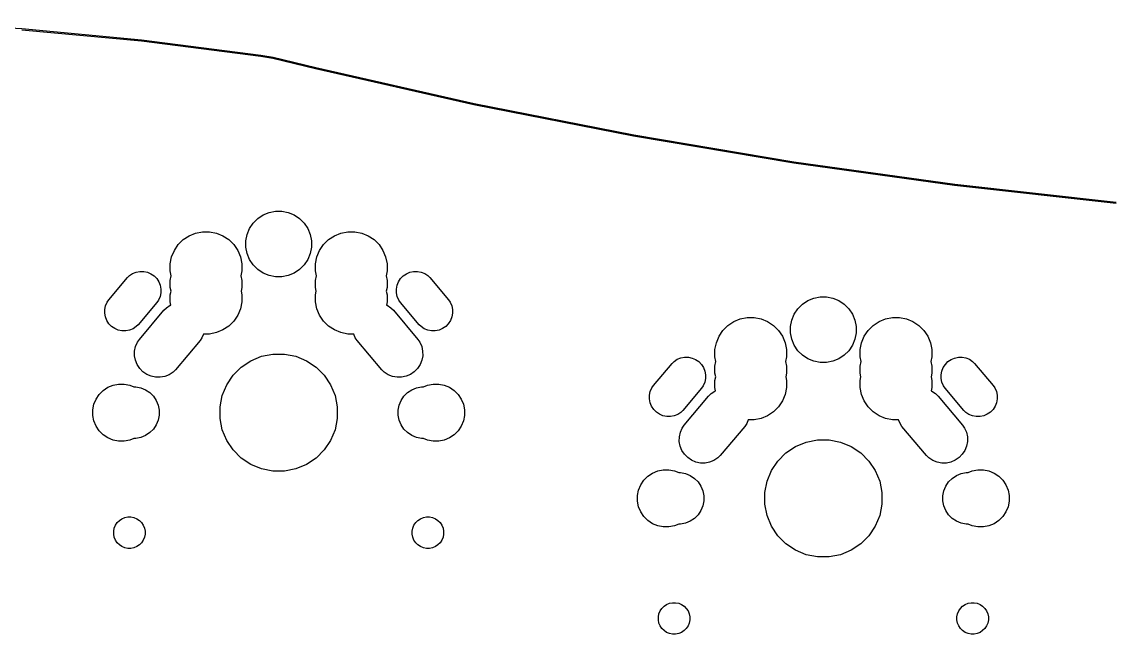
# Model space of a CAD drawing. Extents: x 38 to 192, y -155 to -33.
# Drawn here: x 115.22 to 153.42, y -54.7 to -33.28 of the extents above; entities that cross this region are included whole.
import ezdxf

# ---------------------------------------------------------------- set-up
doc = ezdxf.new("R2010")
doc.units = 0
doc.layers.add('BLACK', color=7, linetype='CONTINUOUS')

msp = doc.modelspace()

# ---------------------------------------------------------------- linework, layer by layer
at = {"layer": 'BLACK', "linetype": 'CONTINUOUS'}
for p, q in [((111.022, -33.2795), (115.22, -33.5153)), ((119.403, -33.9545), (115.217, -33.5652)), ((115.22, -33.5153), (115.221, -33.5153)), ((115.221, -33.5153), (115.221, -33.5153)), ((115.221, -33.5153), (115.221, -33.5153)), ((115.221, -33.5153), (119.408, -33.9048)), ((123.572, -34.497), (119.403, -33.9545)), ((119.408, -33.9048), (119.409, -33.9049)), ((119.409, -33.9049), (119.409, -33.9049)), ((119.409, -33.9049), (119.409, -33.9049)), ((119.409, -33.9049), (123.579, -34.4475)), ((124, -34.5615), (123.572, -34.497)), ((123.579, -34.4475), (123.579, -34.4475)), ((123.579, -34.4475), (123.58, -34.4476)), ((123.58, -34.4476), (124.009, -34.5122)), ((125.487, -34.9259), (124, -34.5615)), ((124.009, -34.5122), (124.009, -34.5123)), ((124.009, -34.5123), (124.009, -34.5123)), ((124.009, -34.5123), (124.009, -34.5123)), ((124.009, -34.5123), (124.009, -34.5124)), ((124.009, -34.5124), (124.009, -34.5124)), ((124.009, -34.5124), (124.009, -34.5124)), ((124.009, -34.5124), (124.01, -34.5125)), ((124.01, -34.5125), (124.01, -34.5125)), ((124.01, -34.5125), (124.01, -34.5125)), ((124.01, -34.5125), (124.011, -34.5127)), ((124.011, -34.5127), (125.499, -34.8773)), ((125.487, -34.926), (125.487, -34.9259)), ((125.488, -34.926), (125.487, -34.926)), ((125.487, -34.926), (125.487, -34.926)), ((131.031, -36.1805), (125.488, -34.926)), ((125.499, -34.8773), (131.041, -36.1317)), ((131.031, -36.1806), (131.031, -36.1805)), ((131.031, -36.1805), (131.031, -36.1805)), ((131.031, -36.1807), (131.031, -36.1806)), ((136.607, -37.2799), (131.031, -36.1807)), ((131.041, -36.1317), (136.616, -37.2308)), ((136.608, -37.28), (136.607, -37.2799)), ((136.607, -37.2799), (136.607, -37.2799)), ((136.607, -37.2799), (136.607, -37.2799)), ((142.212, -38.2231), (136.608, -37.28)), ((136.616, -37.2308), (142.22, -38.1737)), ((142.22, -38.1737), (147.848, -38.9599)), ((142.212, -38.2232), (142.212, -38.2231)), ((142.212, -38.2231), (142.212, -38.2231)), ((142.213, -38.2232), (142.212, -38.2232)), ((147.841, -39.0095), (142.213, -38.2232)), ((147.848, -38.9599), (153.495, -39.5886)), ((147.842, -39.0095), (147.841, -39.0095)), ((147.841, -39.0095), (147.841, -39.0095)), ((153.49, -39.6383), (147.842, -39.0095)), ((147.842, -39.0095), (147.842, -39.0095)), ((123.467, -40.1567), (123.655, -40.0309)), ((123.655, -40.0309), (123.865, -39.9442)), ((123.865, -39.9442), (124.087, -39.9)), ((124.087, -39.9), (124.313, -39.9)), ((124.313, -39.9), (124.535, -39.9442)), ((124.535, -39.9442), (124.745, -40.0309)), ((124.745, -40.0309), (124.933, -40.1567)), ((123.181, -40.5053), (123.307, -40.3169)), ((123.307, -40.3169), (123.467, -40.1567)), ((124.933, -40.1567), (125.093, -40.3169)), ((125.093, -40.3169), (125.219, -40.5053)), ((120.863, -40.8991), (121.068, -40.7623)), ((121.068, -40.7623), (121.295, -40.668)), ((121.295, -40.668), (121.537, -40.62)), ((121.537, -40.62), (121.783, -40.62)), ((121.783, -40.62), (122.025, -40.668)), ((122.025, -40.668), (122.252, -40.7623)), ((122.252, -40.7623), (122.457, -40.8991)), ((123.05, -40.9367), (123.094, -40.7146)), ((123.094, -40.7146), (123.181, -40.5053)), ((125.219, -40.5053), (125.306, -40.7146)), ((125.306, -40.7146), (125.35, -40.9367)), ((125.943, -40.8991), (126.148, -40.7623)), ((126.148, -40.7623), (126.375, -40.668)), ((126.375, -40.668), (126.617, -40.62)), ((126.617, -40.62), (126.863, -40.62)), ((126.863, -40.62), (127.105, -40.668)), ((127.105, -40.668), (127.332, -40.7623)), ((127.332, -40.7623), (127.537, -40.8991)), ((120.552, -41.2779), (120.689, -41.0732)), ((120.689, -41.0732), (120.863, -40.8991)), ((122.457, -40.8991), (122.631, -41.0732)), ((122.631, -41.0732), (122.768, -41.2779)), ((123.05, -41.1633), (123.05, -40.9367)), ((123.094, -41.3854), (123.05, -41.1633)), ((125.35, -41.1633), (125.306, -41.3854)), ((125.35, -40.9367), (125.35, -41.1633)), ((125.632, -41.2779), (125.769, -41.0732)), ((125.769, -41.0732), (125.943, -40.8991)), ((127.537, -40.8991), (127.711, -41.0732)), ((127.711, -41.0732), (127.848, -41.2779)), ((120.41, -41.7469), (120.458, -41.5054)), ((120.458, -41.5054), (120.552, -41.2779)), ((122.768, -41.2779), (122.862, -41.5054)), ((122.862, -41.5054), (122.91, -41.7469)), ((123.181, -41.5947), (123.094, -41.3854)), ((123.307, -41.7831), (123.181, -41.5947)), ((125.219, -41.5947), (125.093, -41.7831)), ((125.306, -41.3854), (125.219, -41.5947)), ((125.49, -41.7469), (125.538, -41.5054)), ((125.538, -41.5054), (125.632, -41.2779)), ((127.848, -41.2779), (127.942, -41.5054)), ((127.942, -41.5054), (127.99, -41.7469)), ((119.216, -42.035), (119.346, -42.0104)), ((119.346, -42.0104), (119.479, -42.0119)), ((119.479, -42.0119), (119.609, -42.0393)), ((120.41, -41.9931), (120.41, -41.7469)), ((120.443, -42.16), (120.41, -41.9931)), ((122.91, -41.9931), (122.877, -42.16)), ((122.91, -41.7469), (122.91, -41.9931)), ((123.467, -41.9433), (123.307, -41.7831)), ((123.655, -42.0691), (123.467, -41.9433)), ((124.933, -41.9433), (124.745, -42.0691)), ((125.093, -41.7831), (124.933, -41.9433)), ((125.49, -41.9931), (125.49, -41.7469)), ((125.523, -42.16), (125.49, -41.9931)), ((127.99, -41.9931), (127.957, -42.16)), ((127.99, -41.7469), (127.99, -41.9931)), ((128.791, -42.0393), (128.921, -42.0119)), ((128.921, -42.0119), (129.054, -42.0104)), ((129.054, -42.0104), (129.184, -42.035)), ((118.256, -43.0054), (118.91, -42.2268)), ((118.91, -42.2268), (118.981, -42.1572)), ((118.981, -42.1572), (119.092, -42.0845)), ((119.092, -42.0845), (119.216, -42.035)), ((119.609, -42.0393), (119.732, -42.0915)), ((119.732, -42.0915), (119.841, -42.1665)), ((119.841, -42.1665), (119.934, -42.2616)), ((119.934, -42.2616), (120.007, -42.3729)), ((120.007, -42.3729), (120.056, -42.4963)), ((120.41, -42.3269), (120.443, -42.16)), ((120.41, -42.5731), (120.41, -42.3269)), ((122.877, -42.16), (122.91, -42.3269)), ((122.91, -42.3269), (122.91, -42.5731)), ((123.865, -42.1558), (123.655, -42.0691)), ((124.087, -42.2), (123.865, -42.1558)), ((124.313, -42.2), (124.087, -42.2)), ((124.535, -42.1558), (124.313, -42.2)), ((124.745, -42.0691), (124.535, -42.1558)), ((125.49, -42.3269), (125.523, -42.16)), ((125.49, -42.5731), (125.49, -42.3269)), ((127.957, -42.16), (127.99, -42.3269)), ((127.99, -42.3269), (127.99, -42.5731)), ((128.344, -42.4963), (128.393, -42.3729)), ((128.393, -42.3729), (128.466, -42.2616)), ((128.466, -42.2616), (128.559, -42.1665)), ((128.559, -42.1665), (128.668, -42.0915)), ((128.668, -42.0915), (128.791, -42.0393)), ((129.184, -42.035), (129.308, -42.0845)), ((129.308, -42.0845), (129.419, -42.1572)), ((129.419, -42.1572), (129.49, -42.2268)), ((129.49, -42.2268), (130.144, -43.0054)), ((120.08, -42.76), (120.052, -42.8901)), ((120.056, -42.4963), (120.081, -42.627)), ((120.081, -42.627), (120.08, -42.76)), ((120.435, -42.7), (120.41, -42.5731)), ((120.41, -42.8269), (120.435, -42.7)), ((122.91, -42.5731), (122.885, -42.7)), ((122.885, -42.7), (122.91, -42.8269)), ((125.515, -42.7), (125.49, -42.5731)), ((125.49, -42.8269), (125.515, -42.7)), ((127.99, -42.5731), (127.965, -42.7)), ((127.965, -42.7), (127.99, -42.8269)), ((128.319, -42.627), (128.344, -42.4963)), ((128.32, -42.76), (128.319, -42.627)), ((128.348, -42.8901), (128.32, -42.76)), ((118.148, -43.2099), (118.2, -43.0876)), ((118.2, -43.0876), (118.256, -43.0054)), ((119.944, -43.0946), (119.29, -43.8732)), ((120, -43.0124), (119.944, -43.0946)), ((120.052, -42.8901), (120, -43.0124)), ((120.41, -43.0731), (120.41, -42.8269)), ((120.433, -43.1864), (120.41, -43.0731)), ((122.91, -43.0731), (122.862, -43.3146)), ((122.91, -42.8269), (122.91, -43.0731)), ((125.49, -43.0731), (125.49, -42.8269)), ((125.538, -43.3146), (125.49, -43.0731)), ((127.99, -43.0731), (127.967, -43.1864)), ((127.99, -42.8269), (127.99, -43.0731)), ((128.4, -43.0124), (128.348, -42.8901)), ((128.456, -43.0946), (128.4, -43.0124)), ((129.11, -43.8732), (128.456, -43.0946)), ((130.144, -43.0054), (130.2, -43.0876)), ((130.2, -43.0876), (130.252, -43.2099)), ((142.357, -43.3169), (142.517, -43.1567)), ((142.517, -43.1567), (142.705, -43.0309)), ((142.705, -43.0309), (142.915, -42.9442)), ((142.915, -42.9442), (143.137, -42.9)), ((143.137, -42.9), (143.363, -42.9)), ((143.363, -42.9), (143.585, -42.9442)), ((143.585, -42.9442), (143.795, -43.0309)), ((143.795, -43.0309), (143.983, -43.1567)), ((143.983, -43.1567), (144.143, -43.3169)), ((118.119, -43.473), (118.12, -43.34)), ((118.144, -43.6037), (118.119, -43.473)), ((118.12, -43.34), (118.148, -43.2099)), ((119.33, -44.3895), (120.186, -43.3699)), ((120.186, -43.3699), (120.273, -43.2847)), ((120.273, -43.2847), (120.409, -43.1959)), ((120.409, -43.1959), (120.433, -43.1864)), ((122.768, -43.5421), (122.631, -43.7468)), ((122.862, -43.3146), (122.768, -43.5421)), ((125.632, -43.5421), (125.538, -43.3146)), ((125.769, -43.7468), (125.632, -43.5421)), ((127.967, -43.1864), (127.991, -43.1959)), ((127.991, -43.1959), (128.127, -43.2847)), ((128.127, -43.2847), (128.214, -43.3699)), ((128.214, -43.3699), (129.07, -44.3895)), ((130.252, -43.2099), (130.28, -43.34)), ((130.281, -43.473), (130.256, -43.6037)), ((130.28, -43.34), (130.281, -43.473)), ((142.144, -43.7146), (142.231, -43.5053)), ((142.231, -43.5053), (142.357, -43.3169)), ((144.143, -43.3169), (144.269, -43.5053)), ((144.269, -43.5053), (144.356, -43.7146)), ((118.193, -43.7271), (118.144, -43.6037)), ((118.266, -43.8384), (118.193, -43.7271)), ((118.359, -43.9335), (118.266, -43.8384)), ((119.29, -43.8732), (119.219, -43.9428)), ((122.457, -43.9209), (122.252, -44.0577)), ((122.631, -43.7468), (122.457, -43.9209)), ((125.943, -43.9209), (125.769, -43.7468)), ((126.148, -44.0577), (125.943, -43.9209)), ((129.181, -43.9428), (129.11, -43.8732)), ((130.134, -43.8384), (130.041, -43.9335)), ((130.207, -43.7271), (130.134, -43.8384)), ((130.256, -43.6037), (130.207, -43.7271)), ((139.739, -44.0732), (139.913, -43.8991)), ((139.913, -43.8991), (140.118, -43.7623)), ((140.118, -43.7623), (140.345, -43.668)), ((140.345, -43.668), (140.587, -43.62)), ((140.587, -43.62), (140.833, -43.62)), ((140.833, -43.62), (141.075, -43.668)), ((141.075, -43.668), (141.302, -43.7623)), ((141.302, -43.7623), (141.507, -43.8991)), ((141.507, -43.8991), (141.681, -44.0732)), ((142.1, -43.9367), (142.144, -43.7146)), ((144.356, -43.7146), (144.4, -43.9367)), ((144.819, -44.0732), (144.993, -43.8991)), ((144.993, -43.8991), (145.198, -43.7623)), ((145.198, -43.7623), (145.425, -43.668)), ((145.425, -43.668), (145.667, -43.62)), ((145.667, -43.62), (145.913, -43.62)), ((145.913, -43.62), (146.155, -43.668)), ((146.155, -43.668), (146.382, -43.7623)), ((146.382, -43.7623), (146.587, -43.8991)), ((146.587, -43.8991), (146.761, -44.0732)), ((118.468, -44.0085), (118.359, -43.9335)), ((118.591, -44.0607), (118.468, -44.0085)), ((118.721, -44.0881), (118.591, -44.0607)), ((118.854, -44.0896), (118.721, -44.0881)), ((118.984, -44.065), (118.854, -44.0896)), ((119.108, -44.0155), (118.984, -44.065)), ((119.219, -43.9428), (119.108, -44.0155)), ((121.574, -44.2), (121.519, -44.33)), ((121.783, -44.2), (121.574, -44.2)), ((122.025, -44.152), (121.783, -44.2)), ((122.252, -44.0577), (122.025, -44.152)), ((126.375, -44.152), (126.148, -44.0577)), ((126.617, -44.2), (126.375, -44.152)), ((126.826, -44.2), (126.617, -44.2)), ((126.881, -44.33), (126.826, -44.2)), ((129.292, -44.0155), (129.181, -43.9428)), ((129.416, -44.065), (129.292, -44.0155)), ((129.546, -44.0896), (129.416, -44.065)), ((129.679, -44.0881), (129.546, -44.0896)), ((129.809, -44.0607), (129.679, -44.0881)), ((129.932, -44.0085), (129.809, -44.0607)), ((130.041, -43.9335), (129.932, -44.0085)), ((139.508, -44.5054), (139.602, -44.2779)), ((139.602, -44.2779), (139.739, -44.0732)), ((141.681, -44.0732), (141.818, -44.2779)), ((141.818, -44.2779), (141.912, -44.5054)), ((142.1, -44.1633), (142.1, -43.9367)), ((142.144, -44.3854), (142.1, -44.1633)), ((144.4, -44.1633), (144.356, -44.3854)), ((144.4, -43.9367), (144.4, -44.1633)), ((144.588, -44.5054), (144.682, -44.2779)), ((144.682, -44.2779), (144.819, -44.0732)), ((146.761, -44.0732), (146.898, -44.2779)), ((146.898, -44.2779), (146.992, -44.5054)), ((119.164, -44.7985), (119.198, -44.6395)), ((119.198, -44.6395), (119.261, -44.49)), ((119.261, -44.49), (119.33, -44.3895)), ((121.45, -44.4305), (120.594, -45.4501)), ((121.519, -44.33), (121.45, -44.4305)), ((126.95, -44.4305), (126.881, -44.33)), ((127.806, -45.4501), (126.95, -44.4305)), ((129.07, -44.3895), (129.139, -44.49)), ((129.139, -44.49), (129.202, -44.6395)), ((129.202, -44.6395), (129.236, -44.7985)), ((139.46, -44.7469), (139.508, -44.5054)), ((141.912, -44.5054), (141.96, -44.7469)), ((142.231, -44.5947), (142.144, -44.3854)), ((142.357, -44.7831), (142.231, -44.5947)), ((144.269, -44.5947), (144.143, -44.7831)), ((144.356, -44.3854), (144.269, -44.5947)), ((144.54, -44.7469), (144.588, -44.5054)), ((146.992, -44.5054), (147.04, -44.7469)), ((119.162, -44.961), (119.164, -44.7985)), ((119.192, -45.1208), (119.162, -44.961)), ((123.229, -45.1333), (123.602, -44.9788)), ((123.602, -44.9788), (123.998, -44.9)), ((123.998, -44.9), (124.402, -44.9)), ((124.402, -44.9), (124.798, -44.9788)), ((124.798, -44.9788), (125.171, -45.1333)), ((129.238, -44.961), (129.208, -45.1208)), ((129.236, -44.7985), (129.238, -44.961)), ((138.142, -45.0845), (138.266, -45.035)), ((138.266, -45.035), (138.396, -45.0104)), ((138.396, -45.0104), (138.529, -45.0119)), ((138.529, -45.0119), (138.659, -45.0393)), ((138.659, -45.0393), (138.782, -45.0915)), ((139.46, -44.9931), (139.46, -44.7469)), ((139.493, -45.16), (139.46, -44.9931)), ((141.96, -44.9931), (141.927, -45.16)), ((141.96, -44.7469), (141.96, -44.9931)), ((142.517, -44.9433), (142.357, -44.7831)), ((142.705, -45.0691), (142.517, -44.9433)), ((142.915, -45.1558), (142.705, -45.0691)), ((143.795, -45.0691), (143.585, -45.1558)), ((143.983, -44.9433), (143.795, -45.0691)), ((144.143, -44.7831), (143.983, -44.9433)), ((144.54, -44.9931), (144.54, -44.7469)), ((144.573, -45.16), (144.54, -44.9931)), ((147.04, -44.9931), (147.007, -45.16)), ((147.04, -44.7469), (147.04, -44.9931)), ((147.718, -45.0915), (147.841, -45.0393)), ((147.841, -45.0393), (147.971, -45.0119)), ((147.971, -45.0119), (148.104, -45.0104)), ((148.104, -45.0104), (148.234, -45.035)), ((148.234, -45.035), (148.358, -45.0845)), ((119.253, -45.2716), (119.192, -45.1208)), ((119.342, -45.4077), (119.253, -45.2716)), ((119.455, -45.5238), (119.342, -45.4077)), ((120.594, -45.4501), (120.507, -45.5353)), ((122.608, -45.6432), (122.893, -45.3577)), ((122.893, -45.3577), (123.229, -45.1333)), ((125.171, -45.1333), (125.507, -45.3577)), ((125.507, -45.3577), (125.792, -45.6432)), ((127.893, -45.5353), (127.806, -45.4501)), ((129.058, -45.4077), (128.945, -45.5238)), ((129.147, -45.2716), (129.058, -45.4077)), ((129.208, -45.1208), (129.147, -45.2716)), ((137.306, -46.0054), (137.96, -45.2268)), ((137.96, -45.2268), (138.031, -45.1572)), ((138.031, -45.1572), (138.142, -45.0845)), ((138.782, -45.0915), (138.891, -45.1665)), ((138.891, -45.1665), (138.984, -45.2616)), ((138.984, -45.2616), (139.057, -45.3729)), ((139.057, -45.3729), (139.106, -45.4963)), ((139.46, -45.3269), (139.493, -45.16)), ((139.46, -45.5731), (139.46, -45.3269)), ((141.927, -45.16), (141.96, -45.3269)), ((141.96, -45.3269), (141.96, -45.5731)), ((143.137, -45.2), (142.915, -45.1558)), ((143.363, -45.2), (143.137, -45.2)), ((143.585, -45.1558), (143.363, -45.2)), ((144.54, -45.3269), (144.573, -45.16)), ((144.54, -45.5731), (144.54, -45.3269)), ((147.007, -45.16), (147.04, -45.3269)), ((147.04, -45.3269), (147.04, -45.5731)), ((147.394, -45.4963), (147.443, -45.3729)), ((147.443, -45.3729), (147.516, -45.2616)), ((147.516, -45.2616), (147.609, -45.1665)), ((147.609, -45.1665), (147.718, -45.0915)), ((148.358, -45.0845), (148.469, -45.1572)), ((148.469, -45.1572), (148.54, -45.2268)), ((148.54, -45.2268), (149.194, -46.0054)), ((119.59, -45.6156), (119.455, -45.5238)), ((119.739, -45.6794), (119.59, -45.6156)), ((119.898, -45.7128), (119.739, -45.6794)), ((120.061, -45.7146), (119.898, -45.7128)), ((120.22, -45.6846), (120.061, -45.7146)), ((120.371, -45.6241), (120.22, -45.6846)), ((120.507, -45.5353), (120.371, -45.6241)), ((122.383, -45.979), (122.608, -45.6432)), ((125.792, -45.6432), (126.017, -45.979)), ((128.029, -45.6241), (127.893, -45.5353)), ((128.18, -45.6846), (128.029, -45.6241)), ((128.339, -45.7146), (128.18, -45.6846)), ((128.502, -45.7128), (128.339, -45.7146)), ((128.661, -45.6794), (128.502, -45.7128)), ((128.81, -45.6156), (128.661, -45.6794)), ((128.945, -45.5238), (128.81, -45.6156)), ((139.13, -45.76), (139.102, -45.8901)), ((139.106, -45.4963), (139.131, -45.627)), ((139.131, -45.627), (139.13, -45.76)), ((139.485, -45.7), (139.46, -45.5731)), ((139.46, -45.8269), (139.485, -45.7)), ((139.46, -46.0731), (139.46, -45.8269)), ((141.96, -45.5731), (141.935, -45.7)), ((141.935, -45.7), (141.96, -45.8269)), ((141.96, -45.8269), (141.96, -46.0731)), ((144.565, -45.7), (144.54, -45.5731)), ((144.54, -45.8269), (144.565, -45.7)), ((144.54, -46.0731), (144.54, -45.8269)), ((147.04, -45.5731), (147.015, -45.7)), ((147.015, -45.7), (147.04, -45.8269)), ((147.04, -45.8269), (147.04, -46.0731)), ((147.369, -45.627), (147.394, -45.4963)), ((147.37, -45.76), (147.369, -45.627)), ((147.398, -45.8901), (147.37, -45.76)), ((117.923, -46.3125), (118.063, -46.1732)), ((118.063, -46.1732), (118.226, -46.0638)), ((118.226, -46.0638), (118.408, -45.9884)), ((118.408, -45.9884), (118.602, -45.95)), ((118.602, -45.95), (118.798, -45.95)), ((118.798, -45.95), (118.992, -45.9884)), ((118.992, -45.9884), (119.14, -46.05)), ((119.14, -46.05), (119.209, -46.05)), ((119.209, -46.05), (119.383, -46.0846)), ((119.383, -46.0846), (119.546, -46.1524)), ((119.546, -46.1524), (119.694, -46.2509)), ((122.229, -46.352), (122.383, -45.979)), ((126.017, -45.979), (126.171, -46.352)), ((128.706, -46.2509), (128.854, -46.1524)), ((128.854, -46.1524), (129.017, -46.0846)), ((129.017, -46.0846), (129.191, -46.05)), ((129.191, -46.05), (129.26, -46.05)), ((129.26, -46.05), (129.408, -45.9884)), ((129.408, -45.9884), (129.602, -45.95)), ((129.602, -45.95), (129.798, -45.95)), ((129.798, -45.95), (129.992, -45.9884)), ((129.992, -45.9884), (130.174, -46.0638)), ((130.174, -46.0638), (130.337, -46.1732)), ((130.337, -46.1732), (130.477, -46.3125)), ((137.17, -46.34), (137.198, -46.2099)), ((137.198, -46.2099), (137.25, -46.0876)), ((137.25, -46.0876), (137.306, -46.0054)), ((138.994, -46.0946), (138.34, -46.8732)), ((139.05, -46.0124), (138.994, -46.0946)), ((139.102, -45.8901), (139.05, -46.0124)), ((139.323, -46.2847), (139.459, -46.1959)), ((139.459, -46.1959), (139.483, -46.1864)), ((139.483, -46.1864), (139.46, -46.0731)), ((141.96, -46.0731), (141.912, -46.3146)), ((144.588, -46.3146), (144.54, -46.0731)), ((147.04, -46.0731), (147.017, -46.1864)), ((147.017, -46.1864), (147.041, -46.1959)), ((147.041, -46.1959), (147.177, -46.2847)), ((147.45, -46.0124), (147.398, -45.8901)), ((147.506, -46.0946), (147.45, -46.0124)), ((148.16, -46.8732), (147.506, -46.0946)), ((149.194, -46.0054), (149.25, -46.0876)), ((149.25, -46.0876), (149.302, -46.2099)), ((149.302, -46.2099), (149.33, -46.34)), ((117.738, -46.6583), (117.814, -46.4763)), ((117.814, -46.4763), (117.923, -46.3125)), ((119.694, -46.2509), (119.819, -46.3763)), ((119.819, -46.3763), (119.918, -46.5237)), ((119.918, -46.5237), (119.985, -46.6875)), ((122.15, -46.7481), (122.229, -46.352)), ((126.171, -46.352), (126.25, -46.7481)), ((128.415, -46.6875), (128.482, -46.5237)), ((128.482, -46.5237), (128.581, -46.3763)), ((128.581, -46.3763), (128.706, -46.2509)), ((130.477, -46.3125), (130.586, -46.4763)), ((130.586, -46.4763), (130.662, -46.6583)), ((137.169, -46.473), (137.17, -46.34)), ((137.194, -46.6037), (137.169, -46.473)), ((137.243, -46.7271), (137.194, -46.6037)), ((138.38, -47.3895), (139.236, -46.3699)), ((139.236, -46.3699), (139.323, -46.2847)), ((141.818, -46.5421), (141.681, -46.7468)), ((141.912, -46.3146), (141.818, -46.5421)), ((144.682, -46.5421), (144.588, -46.3146)), ((144.819, -46.7468), (144.682, -46.5421)), ((147.177, -46.2847), (147.264, -46.3699)), ((147.264, -46.3699), (148.12, -47.3895)), ((149.306, -46.6037), (149.257, -46.7271)), ((149.331, -46.473), (149.306, -46.6037)), ((149.33, -46.34), (149.331, -46.473)), ((117.7, -46.8515), (117.738, -46.6583)), ((117.7, -47.0485), (117.7, -46.8515)), ((119.985, -46.6875), (120.02, -46.8614)), ((120.02, -46.8614), (120.02, -47.0386)), ((122.15, -47.1519), (122.15, -46.7481)), ((126.25, -46.7481), (126.25, -47.1519)), ((128.38, -46.8614), (128.415, -46.6875)), ((128.38, -47.0386), (128.38, -46.8614)), ((130.662, -46.6583), (130.7, -46.8515)), ((130.7, -46.8515), (130.7, -47.0485)), ((137.316, -46.8384), (137.243, -46.7271)), ((137.409, -46.9335), (137.316, -46.8384)), ((137.518, -47.0085), (137.409, -46.9335)), ((138.269, -46.9428), (138.158, -47.0155)), ((138.34, -46.8732), (138.269, -46.9428)), ((141.507, -46.9209), (141.302, -47.0577)), ((141.681, -46.7468), (141.507, -46.9209)), ((144.993, -46.9209), (144.819, -46.7468)), ((145.198, -47.0577), (144.993, -46.9209)), ((148.231, -46.9428), (148.16, -46.8732)), ((148.342, -47.0155), (148.231, -46.9428)), ((149.091, -46.9335), (148.982, -47.0085)), ((149.184, -46.8384), (149.091, -46.9335)), ((149.257, -46.7271), (149.184, -46.8384)), ((117.738, -47.2417), (117.7, -47.0485)), ((117.814, -47.4237), (117.738, -47.2417)), ((119.985, -47.2125), (119.918, -47.3763)), ((120.02, -47.0386), (119.985, -47.2125)), ((122.229, -47.548), (122.15, -47.1519)), ((126.25, -47.1519), (126.171, -47.548)), ((128.415, -47.2125), (128.38, -47.0386)), ((128.482, -47.3763), (128.415, -47.2125)), ((130.662, -47.2417), (130.586, -47.4237)), ((130.7, -47.0485), (130.662, -47.2417)), ((137.641, -47.0607), (137.518, -47.0085)), ((137.771, -47.0881), (137.641, -47.0607)), ((137.904, -47.0896), (137.771, -47.0881)), ((138.034, -47.065), (137.904, -47.0896)), ((138.158, -47.0155), (138.034, -47.065)), ((140.569, -47.33), (140.5, -47.4305)), ((140.624, -47.2), (140.569, -47.33)), ((140.833, -47.2), (140.624, -47.2)), ((141.075, -47.152), (140.833, -47.2)), ((141.302, -47.0577), (141.075, -47.152)), ((145.425, -47.152), (145.198, -47.0577)), ((145.667, -47.2), (145.425, -47.152)), ((145.876, -47.2), (145.667, -47.2)), ((145.931, -47.33), (145.876, -47.2)), ((146, -47.4305), (145.931, -47.33)), ((148.466, -47.065), (148.342, -47.0155)), ((148.596, -47.0896), (148.466, -47.065)), ((148.729, -47.0881), (148.596, -47.0896)), ((148.859, -47.0607), (148.729, -47.0881)), ((148.982, -47.0085), (148.859, -47.0607)), ((117.923, -47.5875), (117.814, -47.4237)), ((118.063, -47.7268), (117.923, -47.5875)), ((118.226, -47.8362), (118.063, -47.7268)), ((119.546, -47.7476), (119.383, -47.8154)), ((119.694, -47.6491), (119.546, -47.7476)), ((119.819, -47.5237), (119.694, -47.6491)), ((119.918, -47.3763), (119.819, -47.5237)), ((122.383, -47.921), (122.229, -47.548)), ((126.171, -47.548), (126.017, -47.921)), ((128.581, -47.5237), (128.482, -47.3763)), ((128.706, -47.6491), (128.581, -47.5237)), ((128.854, -47.7476), (128.706, -47.6491)), ((129.017, -47.8154), (128.854, -47.7476)), ((130.337, -47.7268), (130.174, -47.8362)), ((130.477, -47.5875), (130.337, -47.7268)), ((130.586, -47.4237), (130.477, -47.5875)), ((138.214, -47.7985), (138.248, -47.6395)), ((138.248, -47.6395), (138.311, -47.49)), ((138.311, -47.49), (138.38, -47.3895)), ((140.5, -47.4305), (139.644, -48.4501)), ((146.856, -48.4501), (146, -47.4305)), ((148.12, -47.3895), (148.189, -47.49)), ((148.189, -47.49), (148.252, -47.6395)), ((148.252, -47.6395), (148.286, -47.7985)), ((118.408, -47.9116), (118.226, -47.8362)), ((118.602, -47.95), (118.408, -47.9116)), ((118.798, -47.95), (118.602, -47.95)), ((118.992, -47.9116), (118.798, -47.95)), ((119.14, -47.85), (118.992, -47.9116)), ((119.209, -47.85), (119.14, -47.85)), ((119.383, -47.8154), (119.209, -47.85)), ((122.608, -48.2568), (122.383, -47.921)), ((126.017, -47.921), (125.792, -48.2568)), ((129.191, -47.85), (129.017, -47.8154)), ((129.26, -47.85), (129.191, -47.85)), ((129.408, -47.9116), (129.26, -47.85)), ((129.602, -47.95), (129.408, -47.9116)), ((129.798, -47.95), (129.602, -47.95)), ((129.992, -47.9116), (129.798, -47.95)), ((130.174, -47.8362), (129.992, -47.9116)), ((138.212, -47.961), (138.214, -47.7985)), ((138.242, -48.1208), (138.212, -47.961)), ((138.303, -48.2716), (138.242, -48.1208)), ((141.943, -48.3577), (142.279, -48.1333)), ((142.279, -48.1333), (142.652, -47.9788)), ((142.652, -47.9788), (143.048, -47.9)), ((143.048, -47.9), (143.452, -47.9)), ((143.452, -47.9), (143.848, -47.9788)), ((143.848, -47.9788), (144.221, -48.1333)), ((144.221, -48.1333), (144.557, -48.3577)), ((148.258, -48.1208), (148.197, -48.2716)), ((148.288, -47.961), (148.258, -48.1208)), ((148.286, -47.7985), (148.288, -47.961)), ((122.893, -48.5423), (122.608, -48.2568)), ((125.792, -48.2568), (125.507, -48.5423)), ((138.392, -48.4077), (138.303, -48.2716)), ((138.505, -48.5238), (138.392, -48.4077)), ((139.644, -48.4501), (139.557, -48.5353)), ((141.658, -48.6432), (141.943, -48.3577)), ((144.557, -48.3577), (144.842, -48.6432)), ((146.943, -48.5353), (146.856, -48.4501)), ((148.108, -48.4077), (147.995, -48.5238)), ((148.197, -48.2716), (148.108, -48.4077)), ((123.229, -48.7667), (122.893, -48.5423)), ((123.602, -48.9212), (123.229, -48.7667)), ((125.171, -48.7667), (124.798, -48.9212)), ((125.507, -48.5423), (125.171, -48.7667)), ((138.64, -48.6156), (138.505, -48.5238)), ((138.789, -48.6794), (138.64, -48.6156)), ((138.948, -48.7128), (138.789, -48.6794)), ((139.111, -48.7146), (138.948, -48.7128)), ((139.27, -48.6846), (139.111, -48.7146)), ((139.421, -48.6241), (139.27, -48.6846)), ((139.557, -48.5353), (139.421, -48.6241)), ((141.433, -48.979), (141.658, -48.6432)), ((144.842, -48.6432), (145.067, -48.979)), ((147.079, -48.6241), (146.943, -48.5353)), ((147.23, -48.6846), (147.079, -48.6241)), ((147.389, -48.7146), (147.23, -48.6846)), ((147.552, -48.7128), (147.389, -48.7146)), ((147.711, -48.6794), (147.552, -48.7128)), ((147.86, -48.6156), (147.711, -48.6794)), ((147.995, -48.5238), (147.86, -48.6156)), ((123.998, -49), (123.602, -48.9212)), ((124.402, -49), (123.998, -49)), ((124.798, -48.9212), (124.402, -49)), ((136.973, -49.3125), (137.113, -49.1732)), ((137.113, -49.1732), (137.276, -49.0638)), ((137.276, -49.0638), (137.458, -48.9884)), ((137.458, -48.9884), (137.652, -48.95)), ((137.652, -48.95), (137.848, -48.95)), ((137.848, -48.95), (138.042, -48.9884)), ((138.042, -48.9884), (138.19, -49.05)), ((138.19, -49.05), (138.259, -49.05)), ((138.259, -49.05), (138.433, -49.0846)), ((138.433, -49.0846), (138.596, -49.1524)), ((138.596, -49.1524), (138.744, -49.2509)), ((138.744, -49.2509), (138.869, -49.3763)), ((141.279, -49.352), (141.433, -48.979)), ((145.067, -48.979), (145.221, -49.352)), ((147.631, -49.3763), (147.756, -49.2509)), ((147.756, -49.2509), (147.904, -49.1524)), ((147.904, -49.1524), (148.067, -49.0846)), ((148.067, -49.0846), (148.241, -49.05)), ((148.241, -49.05), (148.31, -49.05)), ((148.31, -49.05), (148.458, -48.9884)), ((148.458, -48.9884), (148.652, -48.95)), ((148.652, -48.95), (148.848, -48.95)), ((148.848, -48.95), (149.042, -48.9884)), ((149.042, -48.9884), (149.224, -49.0638)), ((149.224, -49.0638), (149.387, -49.1732)), ((149.387, -49.1732), (149.527, -49.3125)), ((136.75, -49.8515), (136.788, -49.6583)), ((136.788, -49.6583), (136.864, -49.4763)), ((136.864, -49.4763), (136.973, -49.3125)), ((138.869, -49.3763), (138.968, -49.5237)), ((138.968, -49.5237), (139.035, -49.6875)), ((141.2, -49.7481), (141.279, -49.352)), ((145.221, -49.352), (145.3, -49.7481)), ((147.465, -49.6875), (147.532, -49.5237)), ((147.532, -49.5237), (147.631, -49.3763)), ((149.527, -49.3125), (149.636, -49.4763)), ((149.636, -49.4763), (149.712, -49.6583)), ((149.712, -49.6583), (149.75, -49.8515)), ((136.75, -50.0485), (136.75, -49.8515)), ((139.035, -49.6875), (139.07, -49.8614)), ((139.07, -50.0386), (139.035, -50.2125)), ((139.07, -49.8614), (139.07, -50.0386)), ((141.2, -50.1519), (141.2, -49.7481)), ((145.3, -49.7481), (145.3, -50.1519)), ((147.43, -49.8614), (147.465, -49.6875)), ((147.43, -50.0386), (147.43, -49.8614)), ((147.465, -50.2125), (147.43, -50.0386)), ((149.75, -49.8515), (149.75, -50.0485)), ((136.788, -50.2417), (136.75, -50.0485)), ((136.864, -50.4237), (136.788, -50.2417)), ((136.973, -50.5875), (136.864, -50.4237)), ((138.968, -50.3763), (138.869, -50.5237)), ((139.035, -50.2125), (138.968, -50.3763)), ((141.279, -50.548), (141.2, -50.1519)), ((145.3, -50.1519), (145.221, -50.548)), ((147.532, -50.3763), (147.465, -50.2125)), ((147.631, -50.5237), (147.532, -50.3763)), ((149.636, -50.4237), (149.527, -50.5875)), ((149.712, -50.2417), (149.636, -50.4237)), ((149.75, -50.0485), (149.712, -50.2417)), ((118.493, -50.8895), (118.553, -50.7994)), ((118.553, -50.7994), (118.629, -50.7228)), ((118.629, -50.7228), (118.719, -50.6626)), ((118.719, -50.6626), (118.82, -50.6211)), ((118.82, -50.6211), (118.926, -50.6)), ((118.926, -50.6), (119.034, -50.6)), ((119.034, -50.6), (119.14, -50.6211)), ((119.14, -50.6211), (119.241, -50.6626)), ((119.241, -50.6626), (119.331, -50.7228)), ((119.331, -50.7228), (119.407, -50.7994)), ((119.407, -50.7994), (119.467, -50.8895)), ((128.933, -50.8895), (128.993, -50.7994)), ((128.993, -50.7994), (129.069, -50.7228)), ((129.069, -50.7228), (129.159, -50.6626)), ((129.159, -50.6626), (129.26, -50.6211)), ((129.26, -50.6211), (129.366, -50.6)), ((129.366, -50.6), (129.474, -50.6)), ((129.474, -50.6), (129.58, -50.6211)), ((129.58, -50.6211), (129.681, -50.6626)), ((129.681, -50.6626), (129.771, -50.7228)), ((129.771, -50.7228), (129.847, -50.7994)), ((129.847, -50.7994), (129.907, -50.8895)), ((137.113, -50.7268), (136.973, -50.5875)), ((137.276, -50.8362), (137.113, -50.7268)), ((138.596, -50.7476), (138.433, -50.8154)), ((138.744, -50.6491), (138.596, -50.7476)), ((138.869, -50.5237), (138.744, -50.6491)), ((141.433, -50.921), (141.279, -50.548)), ((145.221, -50.548), (145.067, -50.921)), ((147.756, -50.6491), (147.631, -50.5237)), ((147.904, -50.7476), (147.756, -50.6491)), ((148.067, -50.8154), (147.904, -50.7476)), ((149.387, -50.7268), (149.224, -50.8362)), ((149.527, -50.5875), (149.387, -50.7268)), ((118.43, -51.0958), (118.451, -50.9896)), ((118.43, -51.2042), (118.43, -51.0958)), ((118.451, -50.9896), (118.493, -50.8895)), ((119.467, -50.8895), (119.509, -50.9896)), ((119.509, -50.9896), (119.53, -51.0958)), ((119.53, -51.0958), (119.53, -51.2042)), ((128.87, -51.0958), (128.891, -50.9896)), ((128.87, -51.2042), (128.87, -51.0958)), ((128.891, -50.9896), (128.933, -50.8895)), ((129.907, -50.8895), (129.949, -50.9896)), ((129.949, -50.9896), (129.97, -51.0958)), ((129.97, -51.0958), (129.97, -51.2042)), ((137.458, -50.9116), (137.276, -50.8362)), ((137.652, -50.95), (137.458, -50.9116)), ((137.848, -50.95), (137.652, -50.95)), ((138.042, -50.9116), (137.848, -50.95)), ((138.19, -50.85), (138.042, -50.9116)), ((138.259, -50.85), (138.19, -50.85)), ((138.433, -50.8154), (138.259, -50.85)), ((141.658, -51.2568), (141.433, -50.921)), ((145.067, -50.921), (144.842, -51.2568)), ((148.241, -50.85), (148.067, -50.8154)), ((148.31, -50.85), (148.241, -50.85)), ((148.458, -50.9116), (148.31, -50.85)), ((148.652, -50.95), (148.458, -50.9116)), ((148.848, -50.95), (148.652, -50.95)), ((149.042, -50.9116), (148.848, -50.95)), ((149.224, -50.8362), (149.042, -50.9116)), ((118.451, -51.3104), (118.43, -51.2042)), ((118.493, -51.4105), (118.451, -51.3104)), ((118.553, -51.5006), (118.493, -51.4105)), ((118.629, -51.5772), (118.553, -51.5006)), ((119.407, -51.5006), (119.331, -51.5772)), ((119.467, -51.4105), (119.407, -51.5006)), ((119.509, -51.3104), (119.467, -51.4105)), ((119.53, -51.2042), (119.509, -51.3104)), ((128.891, -51.3104), (128.87, -51.2042)), ((128.933, -51.4105), (128.891, -51.3104)), ((128.993, -51.5006), (128.933, -51.4105)), ((129.069, -51.5772), (128.993, -51.5006)), ((129.847, -51.5006), (129.771, -51.5772)), ((129.907, -51.4105), (129.847, -51.5006)), ((129.949, -51.3104), (129.907, -51.4105)), ((129.97, -51.2042), (129.949, -51.3104)), ((141.943, -51.5423), (141.658, -51.2568)), ((142.279, -51.7667), (141.943, -51.5423)), ((144.557, -51.5423), (144.221, -51.7667)), ((144.842, -51.2568), (144.557, -51.5423)), ((118.719, -51.6374), (118.629, -51.5772)), ((118.82, -51.6789), (118.719, -51.6374)), ((118.926, -51.7), (118.82, -51.6789)), ((119.034, -51.7), (118.926, -51.7)), ((119.14, -51.6789), (119.034, -51.7)), ((119.241, -51.6374), (119.14, -51.6789)), ((119.331, -51.5772), (119.241, -51.6374)), ((129.159, -51.6374), (129.069, -51.5772)), ((129.26, -51.6789), (129.159, -51.6374)), ((129.366, -51.7), (129.26, -51.6789)), ((129.474, -51.7), (129.366, -51.7)), ((129.58, -51.6789), (129.474, -51.7)), ((129.681, -51.6374), (129.58, -51.6789)), ((129.771, -51.5772), (129.681, -51.6374)), ((142.652, -51.9212), (142.279, -51.7667)), ((143.048, -52), (142.652, -51.9212)), ((143.848, -51.9212), (143.452, -52)), ((144.221, -51.7667), (143.848, -51.9212)), ((143.452, -52), (143.048, -52)), ((137.543, -53.8895), (137.603, -53.7994)), ((137.603, -53.7994), (137.679, -53.7228)), ((137.679, -53.7228), (137.769, -53.6626)), ((137.769, -53.6626), (137.87, -53.6211)), ((137.87, -53.6211), (137.976, -53.6)), ((137.976, -53.6), (138.084, -53.6)), ((138.084, -53.6), (138.19, -53.6211)), ((138.19, -53.6211), (138.291, -53.6626)), ((138.291, -53.6626), (138.381, -53.7228)), ((138.381, -53.7228), (138.457, -53.7994)), ((138.457, -53.7994), (138.517, -53.8895)), ((147.983, -53.8895), (148.043, -53.7994)), ((148.043, -53.7994), (148.119, -53.7228)), ((148.119, -53.7228), (148.209, -53.6626)), ((148.209, -53.6626), (148.31, -53.6211)), ((148.31, -53.6211), (148.416, -53.6)), ((148.416, -53.6), (148.524, -53.6)), ((148.524, -53.6), (148.63, -53.6211)), ((148.63, -53.6211), (148.731, -53.6626)), ((148.731, -53.6626), (148.821, -53.7228)), ((148.821, -53.7228), (148.897, -53.7994)), ((148.897, -53.7994), (148.957, -53.8895)), ((137.48, -54.0958), (137.501, -53.9896)), ((137.48, -54.2042), (137.48, -54.0958)), ((137.501, -54.3104), (137.48, -54.2042)), ((137.501, -53.9896), (137.543, -53.8895)), ((138.517, -53.8895), (138.559, -53.9896)), ((138.559, -53.9896), (138.58, -54.0958)), ((138.58, -54.2042), (138.559, -54.3104)), ((138.58, -54.0958), (138.58, -54.2042)), ((147.92, -54.0958), (147.941, -53.9896)), ((147.92, -54.2042), (147.92, -54.0958)), ((147.941, -54.3104), (147.92, -54.2042)), ((147.941, -53.9896), (147.983, -53.8895)), ((148.957, -53.8895), (148.999, -53.9896)), ((148.999, -53.9896), (149.02, -54.0958)), ((149.02, -54.2042), (148.999, -54.3104)), ((149.02, -54.0958), (149.02, -54.2042)), ((137.543, -54.4105), (137.501, -54.3104)), ((137.603, -54.5006), (137.543, -54.4105)), ((137.679, -54.5772), (137.603, -54.5006)), ((137.769, -54.6374), (137.679, -54.5772)), ((138.381, -54.5772), (138.291, -54.6374)), ((138.457, -54.5006), (138.381, -54.5772)), ((138.517, -54.4105), (138.457, -54.5006)), ((138.559, -54.3104), (138.517, -54.4105)), ((147.983, -54.4105), (147.941, -54.3104)), ((148.043, -54.5006), (147.983, -54.4105)), ((148.119, -54.5772), (148.043, -54.5006)), ((148.209, -54.6374), (148.119, -54.5772)), ((148.821, -54.5772), (148.731, -54.6374)), ((148.897, -54.5006), (148.821, -54.5772)), ((148.957, -54.4105), (148.897, -54.5006)), ((148.999, -54.3104), (148.957, -54.4105)), ((137.87, -54.6789), (137.769, -54.6374)), ((137.976, -54.7), (137.87, -54.6789)), ((138.084, -54.7), (137.976, -54.7)), ((138.19, -54.6789), (138.084, -54.7)), ((138.291, -54.6374), (138.19, -54.6789)), ((148.31, -54.6789), (148.209, -54.6374)), ((148.416, -54.7), (148.31, -54.6789)), ((148.524, -54.7), (148.416, -54.7)), ((148.63, -54.6789), (148.524, -54.7)), ((148.731, -54.6374), (148.63, -54.6789))]:
    msp.add_line(p, q, dxfattribs=at)

doc.saveas('drawing.dxf')
